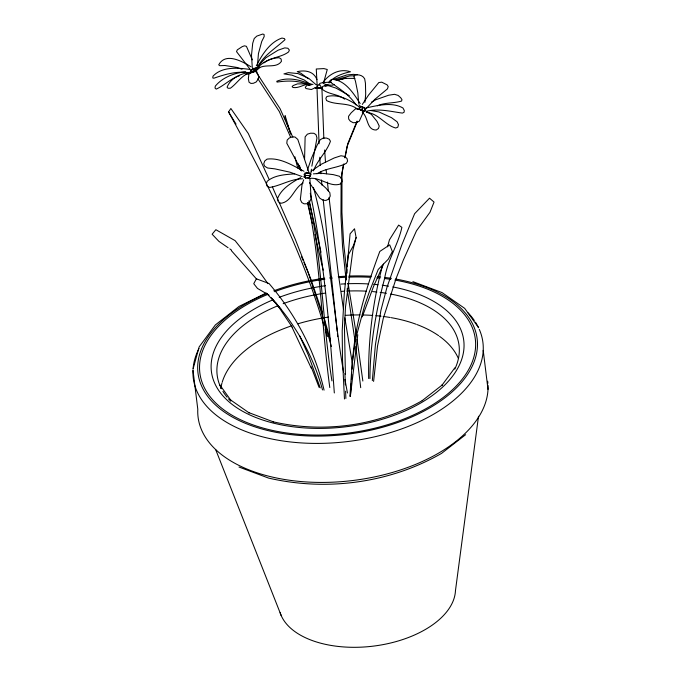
<?xml version="1.0" encoding="UTF-8"?>
<svg xmlns="http://www.w3.org/2000/svg" width="681" height="681" viewBox="0 0 681 681"><rect width="100%" height="100%" fill="white"/><g stroke="black" fill="none" stroke-linecap="round" stroke-linejoin="round"><path stroke-width="1.02" d="M341.113 182.602L340.977 215.843L342.569 246.914L346.042 279.295M341.13 178.448L343.394 164.972M368.651 378.525C368.106 340.849 372.498 303.283 382.194 266.85M369.945 378.602C370.072 344.595 375.938 310.945 384.688 278.163C387.549 260.168 398.053 244.871 401.892 227.377L398.649 225.096L389.438 239.84L387.557 246.845M351.166 383.743L350.357 396.24L357.78 334.763M351.43 379.572L351.771 374.371M352.103 369.162L352.435 363.952M349.949 396.402L352.171 362.76L355.822 338.227L364.641 305.497L369.57 291.204L378.236 269.455L388.298 259.18L392.375 251.536L389.694 244.845L379.794 251.451C366.684 286.752 354.988 322.981 352.639 360.828M346.127 280.053L346.288 277.95M346.62 273.762L346.944 269.565M347.191 266.416L350.085 233.838L354.52 228.773L356.103 237.558L352.903 250.038L345.488 307.105L344.441 327.178L345.412 374.235M257.444 65.87L258.44 53.561L261.725 41.498L264.168 36.604L264.092 34.467L262.696 34.05L256.814 36.102L254.234 38.502L252.711 43.252L251.502 55.255L252.31 67.972M372.328 380.636L375.393 345.02L380.883 310.536L386.868 287.671L401.696 245.16L414.618 213.706L429.524 198.188L434.052 202.061L429.966 212.31L416.491 230.808L403.322 260.116L396.07 278.555L383.241 318.504L377.529 345.999L373.597 381.411M364.931 102.371L365.697 94.208L365.433 83.184L364.667 78.792C362.777 75.251 358.495 74.348 354.81 74.936L353.907 76.578L355.456 81.167L357.848 92.956L358.691 103.427M478.513 416.244L455.461 590.682A88.811 49.79 -7 0 1 373.639 646.09A88.811 49.79 -7 0 1 280.121 612.704M311.438 169.22L310.876 173.306L304.918 172.931M311.855 166.155L316.988 137.937L316.018 134.676L313.847 133.289L310.587 133.195L307.361 134.183L305.131 136.855L304.56 159.516M364.582 111.505L365.067 108.143M251.068 72.637L251.595 69.641M323.688 82.444L327.272 69.488L323.926 68.594L316.273 69.002L317.133 85.193M344.833 157.72L347.097 146.321L357.099 121.967M343.811 163.959L341.99 173.17L341.922 212.285L343.607 243.006L346.927 273.03M345.02 157.813L347.855 143.478L357.057 121.073M253.272 71.701L254.03 68.866L280.061 108.662L292.847 137.29M361.9 110.279L362.658 107.436L361.458 110.356M193.191 368.549L199.141 346.918L215.349 324.939L238.971 306.467L265.871 293.153M356.103 237.558L353.422 245.611L348.178 255.094L344.245 294.26L342.202 330.864L342.492 359.117L344.475 399.006M307.369 170.31L311.413 158.358L317.091 145.308L320.172 139.767L323.322 137.996L326.659 138.098L329.306 139.264L330.438 141.256C326.795 151.82 317.406 160.069 313.456 170.871M256.652 67.657L255.375 71.275L259.716 67.044M303.709 179.758L302.075 184.347L300.33 199.516L301.802 202.546L304.101 203.832L307.174 203.721L309.693 201.67L311.166 198.588L309.872 178.686M303.947 177.222L305.411 173.229M362.258 316.912L373.52 286.497L383.548 264.109M359.032 109.479L360.343 106.142L358.87 104.746M317.882 87.619L317.61 88.207L322.692 87.96M319.048 85.074L319.823 83.388L322.615 82.648L331.009 82.043M256.294 65.827C262.057 54.829 269.625 42.256 281.96 38.059L284.462 38.613L285.007 39.685C274.937 48.989 261.955 56.114 256.456 69.751L255.46 67.811L250.966 70.441L236.511 51.603L237.346 49.824L242.257 46.614L244.462 45.823L246.42 46.325L252.328 59.877M308.51 178.303L311.115 174.396M323.875 325.654C301.879 250.523 266.101 180.32 228.578 111.931L230.868 108.5L248.267 133.467L268.969 179.035M362.309 104.423L368.557 95.076L378.832 82.537L381.752 82.171L387.14 84.87L388.204 86.589L387.463 88.853L374.882 99.307L365.612 109.13L361.551 106.389L359.355 107.76M454.857 367.817L441.867 385.386L442.344 384.884L422.143 400.675M254.268 71.922C259.827 63.648 269.123 58.089 279.142 57.732L281.117 59.017L281.432 61.367C276.452 68.449 266.56 64.005 259.75 67.589L255.656 70.918M323.186 82.29C329.315 73.693 340.125 68.151 350.468 71.786C342.475 73.386 334.362 76.476 328.719 82.648M251.417 70.645L253.596 68.245M258.789 65.367L265.922 57.732L278.035 50.224L284.76 47.883L287.884 48.257L289.365 50.071L288.591 51.926C281.364 57.425 271.387 57.085 264.066 62.822M325.331 85.84L326.65 84.444M303.071 183.036C293.988 187.862 291.596 202.07 280.793 203.279L278.257 201.593L277.363 199.039C280.955 188.909 291.613 182.568 300.679 177.596M465.651 434.674L441.543 453.393C389.711 483.127 326.667 491.469 268.586 478.088L238.988 467.03M311.26 171.144L321.04 164.385L334.192 157.975L340.96 155.762L344.688 156.426L347.063 158.613L347.582 161.116L346.357 163.295C337.206 168.113 325.893 168.028 316.937 173.783M328.48 82.588L331.051 80.954M325.169 85.746L326.965 84.665M311.379 84.487L307.174 85.168L305.25 87.262L305.965 88.539L311.336 89.526L316.929 86.972L317.899 85.108L319.806 84.682L321.577 87.917L320.802 88.385L322.334 87.602M324.888 86.155L327.578 84.563M326.352 85.985L328.131 84.955M371.434 102.184L375.946 99.69L388.672 95.221L394.554 94.31L398.113 95.425L400.624 97.655L401.96 99.605L401.603 101.052C393.839 103.427 385.012 102.38 377.325 105.785M334.175 84.384L332.694 85.168C329.272 85.134 325.203 85.236 322.615 82.648M307.25 178.15L309.804 176.813M251.612 72.739L256.686 70.109L256.133 70.313L258.84 76.638L258.056 79.294L256.218 81.967L253.349 83.295L250.931 83.422L249.025 82.188L248.361 78.604L248.888 74.008L250.702 73.165M239.516 75.702C230.723 78.502 224.415 85.406 216.243 89.117L215.009 88.019L215.315 86.112C222.61 77.302 234.426 72.91 245.569 71.803M422.629 400.419C377.785 426.136 323.254 433.354 273.004 421.777M362.386 111.378L364.744 110.373M333.622 79.319L346.893 74.944L353.524 74.348L357.193 74.833M315.388 87.994L319.883 88.266L317.295 86.845M335.639 79.796L349.796 75.914L354.878 75.736M253.681 72.152C242.947 72.629 238.112 82.707 230.357 88.241L228.05 88.258L227.071 87.194C231.021 77.089 243.134 72.475 253.349 71.982M338.159 80.06L345.897 78.009M252.379 69.028L256.303 68.091M336.371 80.469L345.42 78.349L354.954 78.409M329 82.818L331.051 82.358M366.055 107.93C377.776 105.495 391.958 101.665 402.948 107.99L404.301 110.535L404.08 112.271L402.42 113.097C390.571 111.48 378.517 108.27 366.463 111.275M245.586 74.382L250.651 73.276M302.594 178.78C290.906 178.865 280.683 185.683 269.591 187.462L267.25 186.373L266.348 183.844L267.148 181.316C274.545 175.051 285.407 174.523 294.703 173.868M313.379 173.859L321.423 173.229L333.298 174.625L339.444 176.268L341.649 178.711L341.99 181.708L340.389 183.989C330.115 187.658 320.342 176.924 309.489 178.413M308.936 177.707L306.186 177.886L304.126 176.566M309.898 175.511L304.994 175.494L305.871 178.456M312.979 84.478C305.854 82.214 299.989 88.649 293.119 87.5L292.132 86.717L293.085 85.576L297.461 83.891L306.441 83.857L309.974 85.457M315.797 88.096L321.577 87.917M248.012 72.561C236.239 71.045 224.798 74.442 213.851 78.221L212.77 77.949L212.991 76.178C221.955 66.5 237.626 67.734 249.646 69.402M360.36 110.441L365.229 110.867M360.785 106.874L364.454 107.479M371.145 110.577L378.925 111.956L391.481 117.668L397.108 121.788L398.496 124.708L397.781 127.219L395.695 128.011C384.935 125.142 378.372 113.14 366.395 112.425M302.075 176.541L289.876 172.157L274.835 168.854L267.59 168.003L264.637 166.19L263.717 163.866L264.705 161.022L267.046 159.124C280.163 157.396 292.677 165.543 303.998 171.263M242.019 69.292L237.039 67.47L224.934 65.495L219.835 65.691L218.712 64.84C225.556 52.062 242.121 61.307 250.957 66.755M412.899 281.645L442.012 292.583L464.672 308.357L478.7 327.799M273.481 421.897L248.599 412.541L249.152 412.899L230.442 399.849M308.561 84.836C298.755 80.409 287.552 80.494 277.065 82.086L276.767 81.277C287.161 76.944 299.904 79.43 309.795 84.189M315.09 87.602L316.954 88.394L316.435 87.228M344.663 99.145C337.844 93.774 327.816 94.548 321.602 88.675L322.36 86.691L324.607 85.61L328.863 85.78L336.133 88.164L349.327 95.655M306.697 172.302L309.949 173.842L310.425 176.192M357.942 109.488C348.919 101.852 336.286 105.64 326.557 100.55L325.858 98.234L326.906 96.506C338.363 93.672 350.281 100.039 359.159 106.917L360.062 109.564M366.114 111.378L371.409 114.425L377.01 121.397L379.232 126.028L378.483 128.488L376.193 130.028C366.31 130.105 368.455 116.962 362.301 112.382M269.08 295.179L257.486 288.429L253.749 283.696L256.397 278.81L269.063 283.551C295.392 314.375 314.945 350.519 324.054 390.153M228.109 247.739L218.873 241.329L212.131 234.221L215.868 229.71L235.115 240.648L256.277 267.335L267.974 283.696M229.795 248.905L231.472 250.072M315.584 178.839L325.816 188.024L329.825 192.638L330.217 196.034L328.821 199.022L325.986 200.418L323.049 200.24L319.781 198.171L309.514 182.721M311.106 84.921L304.254 80L291.953 75.148L283.943 73.888L288.421 72.646L298.057 73.574L308.893 78.477L316.393 84.997M308.399 78.783L300.84 73.216L297.231 71.658C304.884 69.939 313.677 71.045 316.954 79.575M250.582 71.062L251.979 72.246M266.484 293.119L281.313 309.557M231.336 250.599L256.754 279.27M271.038 297.503C295.009 323.858 313.26 355.422 322.513 389.924M356.018 104.925C349.659 94.897 339.334 88.785 330.123 81.941L329.936 80.63L331.732 79.405C344.978 79.575 353.686 93.561 360.147 103.572M272.4 298.942L280.231 308.774M219.614 384.586L230.961 400.428M276.103 303.105L292.319 327.272M257.903 78.783L279.304 111.505L290.744 137.528M363.765 107.428L365.629 110.441M228.578 111.931L236.035 124.129M301.632 170.957L286.786 143.223L287.178 140.073L289.289 137.988L292.294 136.753L295.069 137.051L297.793 139.435L308.97 172.446L304.084 174.276L305.522 178.354M292.064 327.28L311.26 368.14M299.597 335.801L308.221 354.775L320.232 387.881M272.357 186.807L278.291 200.393M279.142 202.334L295.239 239.227L307.693 271.004L323.279 318.214M301.504 256.584L303.13 260.474M303.939 262.423L310.434 278.01L322.3 312.519M215.766 449.818L281.202 615.556M311.132 366.761L319.074 387.353M285.662 120.043L284.964 118.162L285.126 115.642L290.14 132.352M287.059 123.806L289.502 130.403M289.851 131.339L290.83 134.302M325.169 329.621L327.433 336.567M313.413 187.386C329.927 246.982 332.771 309.302 343.215 370.072L343.599 372.158M310.272 193.302C324.028 258.908 329.442 326.156 334.32 392.954M324.445 322.249L331.426 346.501M323.943 317.482L330.608 340.772M294.882 156.766L297.742 168.054M299.453 165.347L300.696 170.403M308.936 200.793L320.998 252.225M307.42 202.861L312.307 223.308M314.997 234.553L323.186 270.161M298.159 163.857L299.376 169.007M309.463 201.644C322.079 260.687 322.428 321.381 331.928 380.9M308.008 202.878C320.904 263.683 321.415 326.105 329.791 387.54M344.944 379.453L347.438 393.005M348.127 283.373L356.418 335.163M352.477 364.19L344.841 317.908M347.157 288.684L355.107 341.436M343.496 309.566L338.142 272.613L329.042 197.516M357.057 339.368L362.845 381.028M355.814 346.595L360.709 387.685M483.212 350.375L488.005 389.387M326.122 169.637L326.557 173.774M327.425 182.031L328.395 191.318M337.223 331.426L323.194 199.559M337.418 333.511L337.716 336.644M320.742 171.689L320.921 173.749M321.466 179.946L321.926 185.104M323.841 138.592L321.892 87.636L316.988 87.619L319.066 143.751M324.641 149.982L325.509 162.401M319.789 157.209L320.232 165.492M344.935 373.477L345.361 384.935M345.599 391.183L345.871 398.47M220.823 388.493A121.201 67.947 -7 0 1 221.929 383.199M222.202 382.254A121.201 67.947 -7 0 1 291.698 325.782M297.912 323.798A121.201 67.947 -7 0 1 321.262 318.248M323.339 317.891A121.201 67.947 -7 0 1 328.523 317.091M345.344 315.354A121.201 67.947 -7 0 1 359.994 314.937M363.186 314.98A121.201 67.947 -7 0 1 372.745 315.422M375.895 315.669A121.201 67.947 -7 0 1 381.096 316.197M383.148 316.452A121.201 67.947 -7 0 1 390.17 317.491M391.226 317.669A121.201 67.947 -7 0 1 416.091 324.233M416.993 324.573A121.201 67.947 -7 0 1 438.641 335.699M439.543 336.346A121.201 67.947 -7 0 1 458.287 358.266M488.022 385.31A145.904 81.797 -7 0 1 342.552 481.561A145.904 81.797 -7 0 1 197.788 409.238L192.995 370.226A145.904 81.797 -7 0 0 353.133 440.82A145.904 81.797 -7 0 0 479.288 329.357M487.673 381.232A145.904 81.797 -7 0 1 487.894 383.267M392.775 286.914A127.126 71.275 -7 0 1 438.47 390.741A127.126 71.275 -7 0 1 243.151 411.571A127.126 71.275 -7 0 1 273.387 299.649M279.21 297.333A127.126 71.275 -7 0 1 325.518 285.697M341.011 284.096A127.126 71.275 -7 0 1 345.25 283.849M347.378 283.756A127.126 71.275 -7 0 1 368.506 283.943M373.622 284.309A127.126 71.275 -7 0 1 377.938 284.726M382.245 285.237A127.126 71.275 -7 0 1 388.613 286.173M390.622 294.022A121.848 68.313 -7 0 1 454.789 369.145M230.74 401.177A121.848 68.313 -7 0 1 228.51 398.828M227.122 397.219A121.848 68.313 -7 0 1 222.925 391.362M221.461 388.766A121.848 68.313 -7 0 1 278.333 305.573M283.151 303.7A121.848 68.313 -7 0 1 325.552 293.06M341.402 291.391A121.848 68.313 -7 0 1 344.543 291.196M346.646 291.093A121.848 68.313 -7 0 1 366.557 291.17M372.652 291.596A121.848 68.313 -7 0 1 376.942 292.004M380.143 292.379A121.848 68.313 -7 0 1 386.476 293.29M193.055 369.255A145.904 81.797 -7 0 1 198.963 348.527M468.111 312.834A145.904 81.797 -7 0 1 474.291 320.428M475.449 322.181A145.904 81.797 -7 0 1 478.454 327.544M395.661 279.04A140.626 78.843 -7 0 1 450.405 393.405A140.626 78.843 -7 0 1 233.651 417.759A140.626 78.843 -7 0 1 266.986 293.494M273.779 290.821A140.626 78.843 -7 0 1 309.106 280.802M311.149 280.393A140.626 78.843 -7 0 1 324.667 278.171M329.902 277.516A140.626 78.843 -7 0 1 332.005 277.286M338.27 276.699A140.626 78.843 -7 0 1 346.723 276.154M348.868 276.069A140.626 78.843 -7 0 1 371.247 276.265M377.444 276.699A140.626 78.843 -7 0 1 380.696 276.997M385.02 277.473A140.626 78.843 -7 0 1 391.439 278.35M394.886 280.053A138.762 77.796 -7 0 1 448.941 392.886A138.762 77.796 -7 0 1 235.09 416.976A138.762 77.796 -7 0 1 267.795 294.379M274.622 291.681A138.762 77.796 -7 0 1 324.837 279.201M330.004 278.555A138.762 77.796 -7 0 1 332.073 278.325M339.283 277.669A138.762 77.796 -7 0 1 346.603 277.21M348.715 277.124A138.762 77.796 -7 0 1 370.805 277.32M376.916 277.746A138.762 77.796 -7 0 1 380.126 278.044M384.39 278.512A138.762 77.796 -7 0 1 390.724 279.38M363.05 112.714L359.304 121.175L356.589 122.478L353.201 122.725L350.289 121.141L348.681 119.039L348.544 116.315L351.158 112.833L355.439 108.892L358.334 108.773L363.714 111.42L363.05 112.714"/></g></svg>
